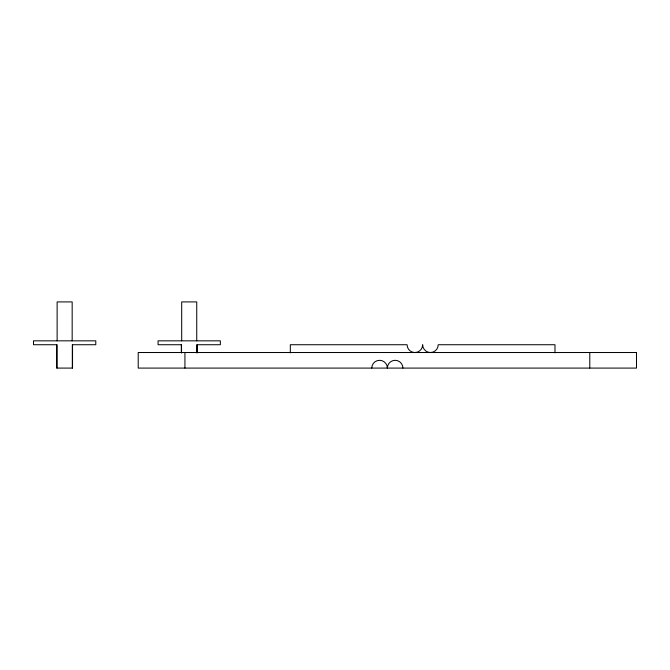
<?xml version="1.0" encoding="UTF-8"?>
<svg xmlns="http://www.w3.org/2000/svg" width="670" height="670" viewBox="0 0 670 670"><rect width="100%" height="100%" fill="white"/><g stroke="black" fill="none" stroke-linecap="round" stroke-linejoin="round"><path stroke-width="1" d="M589.784 352.521L589.784 368.09M554.986 352.856L554.986 344.732L438.222 344.732A7.789 7.789 0 0 1 430.442 352.521A7.789 7.789 0 0 1 422.653 344.732A7.789 7.789 0 0 1 414.864 352.521A7.789 7.789 0 0 1 407.084 344.732L290.319 344.732L290.319 352.856M197.106 344.732L197.106 352.856M196.896 352.856L196.896 344.732L220.355 344.732L220.355 340.837L158.07 340.837L158.07 344.732L181.536 344.732L181.536 352.856M196.737 340.837L196.737 301.91L181.696 301.91L181.696 340.837M184.928 352.521L184.928 368.09M181.319 344.732L181.319 352.856M72.536 344.732L72.536 368.09L56.749 368.09L56.749 344.732M72.326 368.09L72.318 344.732L95.785 344.732L95.785 340.837L33.5 340.837L33.5 344.732L56.967 344.732L56.967 368.09M72.167 340.837L72.167 301.91L57.126 301.91L57.126 340.837M371.783 368.09A7.789 7.789 0 0 1 379.572 360.301A7.789 7.789 0 0 1 387.361 368.09A7.789 7.789 0 0 1 395.141 360.301A7.789 7.789 0 0 1 402.93 368.09M636.5 352.521L138.213 352.521L138.213 368.09L636.5 368.09L636.5 352.521"/></g></svg>
